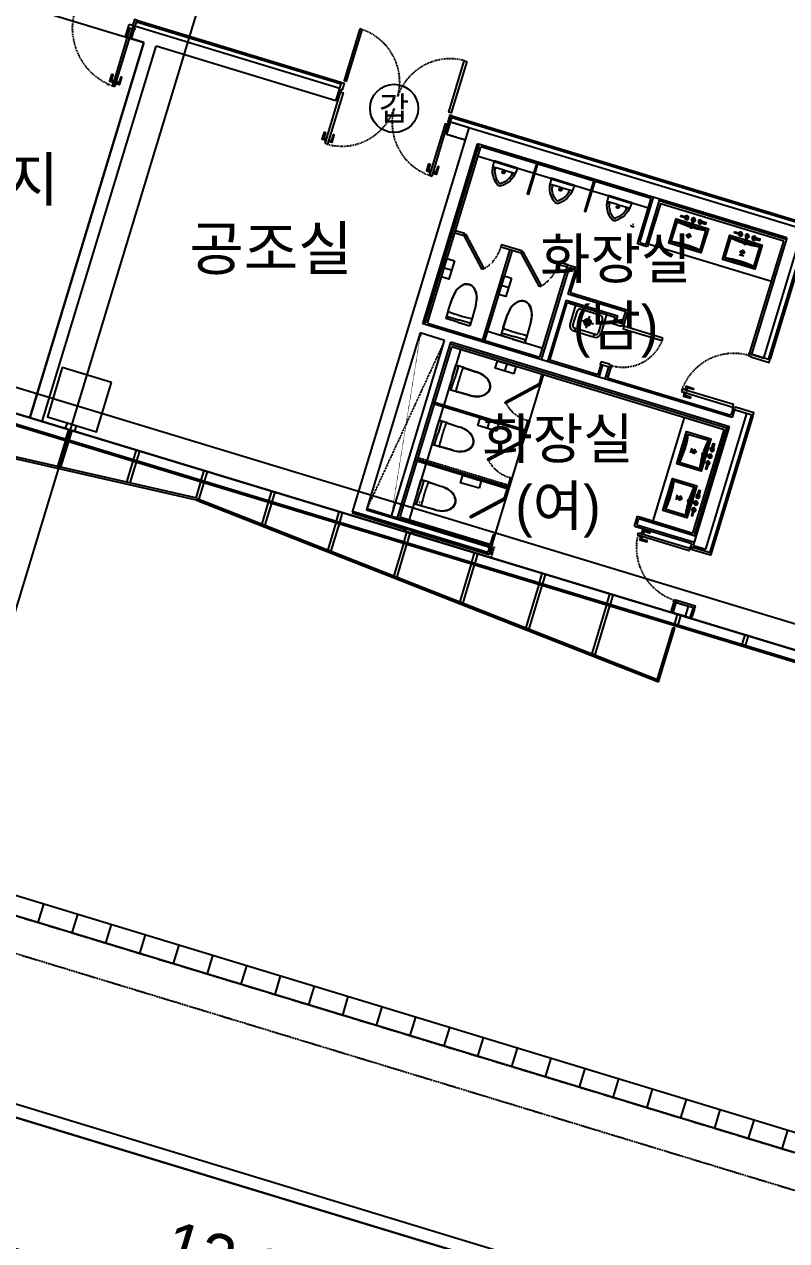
# Model space of a CAD drawing. Header units: metres. Extents: x 630750 to 860239, y 578133 to 726633.
# Drawn here: x 696842 to 708704, y 608629 to 627546 of the extents above; entities that cross this region are included whole.
import ezdxf
from ezdxf.enums import TextEntityAlignment as Align

# ---------------------------------------------------------------- set-up
doc = ezdxf.new("R2010")
doc.units = ezdxf.units.M
for name, pattern in [('DASHDOT', [25.4, 12.7, -6.35, 0, -6.35]), ('Dashed', [0.75, 0.5, -0.25]), ('HID1', [0.375, 0.25, -0.125]), ('HIDDEN-1', [1.4, 0.35, -0.7, 0.35]), ('SITE$0$ACAD$0$DASHED', [19.05, 12.7, -6.35]), ('SITE$0$PROPERTY', [37.5, 25, -2.5, 2.5, -2.5, 2.5, -2.5]), ('업무시설_xr-base$0$CONTINOUS', [0])]:
    doc.linetypes.add(name, pattern=pattern)
doc.layers.get('Defpoints').update_dxf_attribs({"color": 8})
doc.layers.add('A-CEN-1', color=1, linetype='Continuous', plot=False)
doc.layers.add('AA', color=31, linetype='Continuous', plot=False)
for name, color, linetype in [('A-CON', 2, 'Continuous'), ('A-DIM', 7, 'Continuous'), ('A-ETC-ROAD', 71, 'Continuous'), ('A-HAT', 8, 'Continuous'), ('A-HAT-1', 9, 'Continuous'), ('A-HAT-253', 253, 'Continuous'), ('A-ROM', 7, 'Continuous'), ('A-TXT', 3, 'Continuous'), ('A-WAL-BLK', 3, 'Continuous'), ('A-WAL-DW', 7, 'Continuous'), ('A-WIN-GLASS', 4, 'Continuous'), ('CO-BATH', 6, 'Continuous'), ('DIM', 7, 'Continuous'), ('HYUN', 7, 'Continuous'), ('INT', 117, 'Continuous'), ('KUK-DOOR', 4, 'Continuous'), ('KUK-DOOR-FRAME', 4, 'Continuous'), ('KUK-TOILET-cubicle', 4, 'Continuous'), ('KUK-TOILET-equip', 5, 'Continuous'), ('KUK-TOILET-fu', 6, 'Continuous'), ('KUK-TOILET-wash', 6, 'Continuous'), ('KUK-WALL-DRYWALL', 4, 'Continuous'), ('KUK-WALL-FIN 1', 30, 'Continuous'), ('KUK-WALL-FIN2', 31, 'Continuous'), ('SITE$0$C-PROP', 72, 'SITE$0$ACAD$0$DASHED'), ('U형측구', 8, 'Continuous'), ('블럭', 7, 'Continuous'), ('외장그레이팅', 4, 'Continuous'), ('프레임', 5, 'Continuous')]:
    doc.layers.add(name, color=color, linetype=linetype)
doc.layers.add('eq', color=253, linetype='Continuous', lineweight=25)
doc.styles.add('TEXT', font='')
doc.styles.add('TEXT(돋음)', font='')
doc.styles.add('돋움', font='')
doc.styles.get('TEXT').set_extended_font_data('DotumChe')
doc.styles.get('TEXT(돋음)').set_extended_font_data('Dotum')
doc.styles.get('돋움').set_extended_font_data('Dotum')
doc.dimstyles.new('DIM250', dxfattribs={"dimscale": 250, "dimtxt": 3, "dimasz": 1, "dimexe": 2, "dimexo": 3, "dimgap": 1, "dimtad": 1, "dimdec": 0, "dimzin": 0, "dimdsep": 46, "dimlunit": 6, "dimtxsty": 'TEXT(돋음)', "dimblk": 'Z_DOT', "dimcen": 2.5, "dimdle": 2, "dimclrd": 256, "dimclre": 256, "dimclrt": 3, "dimadec": 0, "dimazin": 0, "dimtfac": 1, "dimtdec": 0, "dimtix": 1, "dimtmove": 2, "dimatfit": 3, "dimldrblk": 'Z_DOT', "dimfxl": 1, "dimtolj": 1, "dimtzin": 0, "dimarcsym": 0})

# ---------------------------------------------------------------- blocks, each defined once
blk = doc.blocks.new('중간 단면 대지')
at = {"layer": 'A-ETC-ROAD', "color": 7, "ltscale": 10}
for p, q in [((929704, 320408), (868780, 338927)), ((868780, 338927), (929704, 320408))]:
    blk.add_line(p, q, dxfattribs=at)
at = {"layer": 'A-HAT'}
blk.add_line((868838, 339119), (929763, 320599), dxfattribs=at)
at = {"layer": 'SITE$0$C-PROP', "color": 9, "linetype": 'SITE$0$PROPERTY'}
blk.add_lwpolyline([(940684, 422062), (884579, 420417), (884373, 416421), (884055, 409926), (883440, 399955), (883120, 394978), (882701, 390022), (882229, 385061), (881753, 380122), (881254, 375179), (880750, 370217), (880179, 365276), (879469, 359342), (878870, 354410), (878236, 349467), (877509, 344564), (876783, 339629), (927311, 324271)], dxfattribs=at)
blk = doc.blocks.new('A$C78790056')
at = {"layer": 'A-WIN-GLASS'}
blk.add_lwpolyline([(115, 191), (58, 209), (13, 60), (70, 42)], close=True, dxfattribs=at)
blk = doc.blocks.new('Z_DOT')
at = {"layer": 'DIM', "color": 7}
for p, q in [((0, -2.5), (0, 2.5)), ((-2.5, 0), (2.5, 0))]:
    blk.add_line(p, q, dxfattribs=at)
for radius in [0.75, 0.375]:
    blk.add_circle((0, 0), radius, dxfattribs=at)
blk = doc.blocks.new('*D48')
at = {"layer": 'A-DIM', "lineweight": -2, "transparency": 16777216}
for p, q in [((676229, 616332), (675060, 612478)), ((675444, 612884), (730165, 596280)), ((731428, 599582), (730259, 595729))]:
    blk.add_line(p, q, dxfattribs=at)
at = {"layer": 'Defpoints', "color": 0, "transparency": 16777216}
for p in [(676447, 617049), (731646, 600300), (730404, 596207)]:
    blk.add_point(p, dxfattribs=at)
at = {"layer": 'A-DIM', "lineweight": -2, "transparency": 16777216, "xscale": 250, "yscale": 250, "zscale": 250}
for p, rotation in [((675205, 612957), 163.1200000135865), ((730404, 596207), 343.1200000135865)]:
    blk.add_blockref('Z_DOT', p, dxfattribs=dict(at, rotation=rotation))
at = {"layer": 'A-DIM', "color": 3, "transparency": 16777216, "insert": (703007, 605250), "char_height": 750, "attachment_point": 5, "rotation": 343.12, "style": 'TEXT(돋음)'}
blk.add_mtext('\\A1;57,684', dxfattribs=at)
blk = doc.blocks.new('*D55')
at = {"layer": 'A-DIM', "lineweight": -2, "transparency": 16777216}
for p, q in [((694396, 610819), (693804, 608868)), ((694188, 609274), (706341, 605587)), ((707027, 606987), (706435, 605035))]:
    blk.add_line(p, q, dxfattribs=at)
at = {"layer": 'Defpoints', "color": 0, "transparency": 16777216}
for p in [(694613, 611537), (707245, 607704), (706580, 605514)]:
    blk.add_point(p, dxfattribs=at)
at = {"layer": 'A-DIM', "lineweight": -2, "transparency": 16777216, "xscale": 250, "yscale": 250, "zscale": 250}
for p, rotation in [((693949, 609347), 163.1200000000003), ((706580, 605514), 343.1200000000003)]:
    blk.add_blockref('Z_DOT', p, dxfattribs=dict(at, rotation=rotation))
at = {"layer": 'A-DIM', "color": 3, "transparency": 16777216, "insert": (700467, 608098), "char_height": 750, "attachment_point": 5, "rotation": 343.12, "style": 'TEXT(돋음)'}
blk.add_mtext('\\A1;13,200', dxfattribs=at)
blk = doc.blocks.new('TO')
at = {"layer": 'KUK-TOILET-fu'}
for p, q in [((-380183, 185922), (-379979, 185866)), ((-380182, 185919), (-379978, 185863)), ((-379979, 185866), (-379857, 185829)), ((-379900, 185827), (-379953, 185654)), ((-379914, 185642), (-379857, 185829)), ((-379888, 185833), (-379859, 185825)), ((-380005, 185480), (-379953, 185654)), ((-379914, 185642), (-379971, 185454)), ((-380093, 185491), (-380293, 185558)), ((-380090, 185493), (-380290, 185560)), ((-380093, 185491), (-379971, 185454)), ((-379999, 185468), (-379970, 185459))]:
    blk.add_line(p, q, dxfattribs=at)
for centre, radius, start, end in [((-380366, 185779), 143, 163.12, 203.8257), ((-380364, 185778), 140, 163.12, 203.8257), ((-380366, 185779), 143, 122.4143, 163.12), ((-380364, 185778), 140, 122.4143, 163.12), ((-380304, 185682), 258, 87.3334, 122.4143), ((-380302, 185681), 255, 87.3334, 122.4143), ((-380316, 185437), 503, 74.6507, 87.3334), ((-380314, 185437), 500, 74.6507, 87.3334), ((-383595, 186759), 3736, 343.12, 345.9346), ((-379982, 185854), 13, 71.7775, 74.6507), ((-379980, 185853), 10, 345.9346, 74.6507), ((-379891, 185824), 10, 73.12, 163.12), ((-380261, 185825), 258, 203.8257, 238.9066), ((-380259, 185825), 255, 203.8257, 238.9066), ((-380134, 186035), 503, 238.9066, 251.5893), ((-380132, 186035), 500, 238.9066, 251.5893), ((-383595, 186759), 3736, 340.3054, 343.12), ((-380089, 185504), 13, 251.5893, 254.4625), ((-380087, 185503), 10, 251.5893, 340.3054), ((-379996, 185477), 10, 163.12, 253.12)]:
    blk.add_arc(centre, radius, start, end, dxfattribs=at)
blk = doc.blocks.new('TO2')
at = {"layer": 'KUK-TOILET-fu'}
for p, q in [((-383176, 186200), (-383176, 186580)), ((-383176, 186580), (-383107, 186573)), ((-383163, 186560), (-383176, 186560)), ((-383163, 186220), (-383163, 186560)), ((-383054, 186524), (-383087, 186524)), ((-383044, 186562), (-383067, 186562)), ((-383061, 186405), (-383061, 186375)), ((-383055, 186411), (-383052, 186411)), ((-383055, 186369), (-383052, 186369)), ((-383163, 186220), (-383176, 186220)), ((-383176, 186200), (-383107, 186206)), ((-383054, 186255), (-383087, 186255)), ((-383044, 186217), (-383067, 186217))]:
    blk.add_line(p, q, dxfattribs=at)
for centre, radius, start, end in [((-383127, 186222), 352, 33.7785, 86.7014), ((-383067, 186542), 20, 90, 178.5039), ((-377227, 186505), 5860, 179.6271, 181.1233), ((-383054, 186424), 100, 70.2929, 90), ((-383044, 186512), 50, 74.0732, 90), ((-383127, 186558), 352, 273.2986, 326.2215), ((-377227, 186275), 5860, 178.8767, 180.3729), ((-383055, 186405), 6, 90, 180), ((-383055, 186375), 6, 180, 270), ((-383052, 186390), 21, 270, 90), ((-383127, 186222), 315, 33.7785, 70.2929), ((-383127, 186558), 315, 289.7071, 326.2215), ((-382876, 186390), 13, 0, 33.7785), ((-382876, 186390), 13, 326.2215, 0), ((-382876, 186390), 50, 0, 33.7785), ((-382876, 186390), 50, 326.2215, 0), ((-383067, 186237), 20, 181.4961, 270), ((-383054, 186355), 100, 270, 289.7071), ((-383044, 186267), 50, 270, 285.9268)]:
    blk.add_arc(centre, radius, start, end, dxfattribs=at)
blk = doc.blocks.new('B-101')
at = {"layer": 'CO-BATH', "color": 251}
for p, q in [((-45, 0), (45, 0)), ((0, 45), (0, -45))]:
    blk.add_line(p, q, dxfattribs=at)
at = {"layer": 'CO-BATH'}
blk.add_lwpolyline([(10, 195), (262, 195), (262, -200), (-262, -200), (-262, 195), (-10, 195)], dxfattribs=at)
at = {"layer": 'CO-BATH', "color": 8}
for points in [[(-105, 250), (-205, 250), (-205, 270), (-105, 270)], [(-10, 265), (-10, 128), (10, 128), (10, 265)], [(105, 250), (205, 250), (205, 270), (105, 270)]]:
    blk.add_lwpolyline(points, close=True, dxfattribs=at)
blk.add_lwpolyline([(10, 165), (232, 165), (232, -170), (-232, -170), (-232, 165), (-10, 165)], dxfattribs=at)
for radius in [25, 20]:
    blk.add_circle((0, 0), radius, dxfattribs=at)
for centre, start, end in [((-110, 260), 199.4712, 160.5288), ((0, 260), 289.4712, 250.5288), ((110, 260), 19.4712, 340.5288)]:
    blk.add_arc(centre, 30, start, end, dxfattribs=at)
at = {"layer": 'CO-BATH', "color": 251}
for centre, radius, start, end in [((-110, 260), 25, 203.5782, 156.4218), ((-110, 260), 22, 207.0357, 152.9643), ((0, 260), 25, 293.5782, 246.4218), ((0, 260), 22, 297.0357, 242.9643), ((110, 260), 25, 23.5782, 336.4218), ((110, 260), 22, 27.0357, 332.9643), ((0, 1502), 1362, 260.174, 269.5794), ((0, 1502), 1362, 270.4206, 279.826), ((0, -1507), 1362, 80.174, 99.826)]:
    blk.add_arc(centre, radius, start, end, dxfattribs=at)
blk = doc.blocks.new('TO3')
at = {"layer": 'KUK-TOILET-fu'}
for p, q in [((-378873, 187125), (-378856, 187120)), ((-378871, 187073), (-378855, 187124)), ((-378855, 187124), (-378567, 187036)), ((-379065, 186769), (-378973, 187072)), ((-379000, 186833), (-378930, 187059)), ((-378886, 187082), (-378869, 187077)), ((-378582, 186985), (-378871, 187073)), ((-378861, 186921), (-378675, 186863)), ((-378797, 186799), (-378740, 186985)), ((-378540, 186940), (-378609, 186714)), ((-378495, 186926), (-378587, 186623)), ((-378567, 187036), (-378582, 186985)), ((-378581, 186989), (-378564, 186984)), ((-378568, 187032), (-378548, 187025)), ((-378587, 186623), (-379065, 186769)), ((-378976, 186789), (-378654, 186690))]:
    blk.add_line(p, q, dxfattribs=at)
for radius in [53.1, 39.9]:
    blk.add_circle((-378768, 186892), radius, dxfattribs=at)
for centre, radius, start, end in [((-378897, 187049), 79.8, 73, 163), ((-378897, 187049), 35.5, 73, 163), ((-378574, 186950), 35.5, 343, 73), ((-378571, 186949), 79.8, 343, 73), ((-378966, 186822), 35.5, 163, 253), ((-378643, 186724), 35.5, 253, 343)]:
    blk.add_arc(centre, radius, start, end, dxfattribs=at)

msp = doc.modelspace()

# ---------------------------------------------------------------- linework, layer by layer
at = {"layer": 'A-CEN-1', "linetype": 'Continuous'}
for p, q in [((694613.3, 611537, 0), (703069.8, 639405.6, 0)), ((679504.4, 627125.8, 0), (736905.9, 609707.7, 0)), ((679504.4, 627125.8, 0), (736905.9, 609707.7, 0))]:
    msp.add_line(p, q, dxfattribs=at)
at = {"layer": 'A-CON', "elevation": 0}
msp.add_lwpolyline([(698198.9, 621975.6), (697433.3, 622207.9), (697201, 621442.4), (697966.6, 621210.1)], close=True, dxfattribs=at)
at = {"layer": 'A-HAT-1', "color": 8, "linetype": 'HIDDEN-1'}
for points in [[(703009.6, 622742.8), (702553.1, 619897.7)], [(703382.1, 622629.8), (702164.5, 619994.7)]]:
    msp.add_lwpolyline(points, dxfattribs=at)
at = {"layer": 'A-HAT-253'}
msp.add_line((735346.7, 609769.1, 0), (679110.4, 626833.6, 0), dxfattribs=at)
at = {"layer": 'A-WAL-BLK'}
for p, q in [((698413.9, 627350.8, 0), (698471.9, 627542.2, 0)), ((701749.4, 626547.6, 0), (698471.9, 627542.2, 0)), ((698509.6, 627321.7), (698567.6, 627513.1)), ((698700.9, 627263.7, 0), (698413.9, 627350.8, 0)), ((698701, 627263.7), (698509.6, 627321.7)), ((696929.7, 621426.5, 0), (698700.9, 627263.7, 0)), ((697121.1, 621368.4, 0), (698892.3, 627205.6, 0)), ((701691.2, 626355.9), (698892.2, 627205.2, 0)), ((701691.3, 626356.3), (701749.4, 626547.6)), ((703413.7, 625833.6, 0), (703471.8, 626025, 0)), ((703413.7, 625833.6, 0), (703471.8, 626025, 0)), ((703413.7, 625833.6, 0), (703471.8, 626025, 0)), ((703413.8, 625833.6), (703471.8, 626025)), ((703758.9, 625937.9, 0), (703471.8, 626025, 0)), ((703758.9, 625937.9, 0), (703471.8, 626025, 0)), ((703758.9, 625937.9, 0), (701944.1, 619957.1, 0)), ((703700.8, 625746.5, 0), (703413.7, 625833.6, 0)), ((708955, 624361.2), (703758.9, 625937.9)), ((703042.9, 622889.4, 0), (703892.2, 625688.4, 0)), ((703042.9, 622889.4, 0), (703892.2, 625688.4, 0)), ((708705.5, 624227.9), (703892.2, 625688.4)), ((706420.4, 624153.2), (706633.8, 624856.5)), ((706516, 624124.1), (706729.5, 624827.5)), ((708346.6, 622356.4), (708955, 624361.2)), ((706420.4, 624153.2), (706516, 624124.1)), ((705320.5, 623765.8), (704885, 622330.5)), ((705416.2, 623736.8), (705300, 623354.1)), ((705320.5, 623765.8), (705416.2, 623736.8)), ((705300, 623354.1), (706103.8, 623110.1)), ((705271, 623258.4), (704980.6, 622301.4)), ((705271, 623258.4), (706074.8, 623014.5)), ((706045.8, 622918.7), (706074.8, 623014.5)), ((706103.8, 623110.1), (706199.5, 623081.1)), ((706141.5, 622889.7), (706199.5, 623081.1)), ((702999.3, 622745.9, 0), (702164.5, 619994.7, 0)), ((703382.1, 622629.8), (702999.3, 622745.9)), ((707856.2, 621428.9), (703042.9, 622889.4)), ((702553.1, 619897.7), (703382.1, 622629.8)), ((702648.8, 619868.7), (703477.8, 622600.7)), ((707812.6, 621285.4), (703477.8, 622600.7)), ((705784.4, 622057.5), (705842.5, 622248.9)), ((705880.1, 622028.5), (705938.2, 622219.8)), ((707445, 619385.2), (708085.3, 621495.2)), ((707893.9, 621553.3), (707856.2, 621428.9)), ((707253.7, 619443.3), (707812.6, 621285.4)), ((701944.1, 619957.1, 0), (704087.6, 619306.7, 0)), ((701949.9, 619976.3), (704055.1, 619337.4)), ((702164.5, 619994.7, 0), (704116.6, 619402.3, 0)), ((702170.3, 620013.9), (704084.1, 619433.1)), ((706373.5, 619762.6), (706402.5, 619858.3)), ((706373.5, 619762.6), (707268.2, 619491.1)), ((706402.5, 619858.3), (707297.2, 619586.8)), ((704084.1, 619433.2), (704055.1, 619337.5)), ((704116.6, 619402.3, 0), (704087.6, 619306.7, 0)), ((704116.6, 619402.3, 0), (704087.6, 619306.7, 0)), ((707127.5, 618338.9), (707175, 618495.2))]:
    msp.add_line(p, q, dxfattribs=at)
at = {"layer": 'A-WAL-BLK', "linetype": 'Dashed', "ltscale": 0.8}
for p, q in [((703758.9, 625937.9, 0), (703471.8, 626025, 0)), ((703700.8, 625746.5, 0), (703413.7, 625833.6, 0))]:
    msp.add_line(p, q, dxfattribs=at)
at = {"layer": 'A-WAL-BLK'}
for points in [[(708705.5, 624227.9), (708155.2, 622414.5)], [(708155.2, 622414.5), (708346.6, 622356.4)], [(707893.9, 621553.3), (708085.3, 621495.2)], [(707244.9, 619414.5), (707436.3, 619356.4)], [(707253.7, 619443.3), (707445, 619385.2)], [(706936.1, 618396.9), (706983.6, 618553.3)], [(706983.6, 618553.3), (707175, 618495.2)], [(706983.6, 618553.3), (707175, 618495.2)]]:
    msp.add_lwpolyline(points, dxfattribs=at)
at = {"layer": 'A-WAL-DW', "elevation": 0}
for points in [[(697484.7, 621258.1), (697512, 621348)], [(697628.2, 621214.5), (697655.5, 621304.5)]]:
    msp.add_lwpolyline(points, dxfattribs=at)
at = {"layer": 'A-WIN-GLASS'}
for p, q in [((678954.4, 626717.9, 0), (735502.7, 609558.8, 0)), ((678930.4, 626700.1, 0), (735526.7, 609526.4, 0))]:
    msp.add_line(p, q, dxfattribs=at)
at = {"layer": 'A-WIN-GLASS', "color": 9}
msp.add_line((679141.6, 626824.1, 0), (735346.7, 609769.1, 0), dxfattribs=at)
at = {"layer": 'AA', "ltscale": 0.7, "elevation": 0}
msp.add_lwpolyline([(698700.9, 627263.7), (696929.7, 621426.5), (693426.6, 622520.8), (695189.1, 628329.3)], close=True, dxfattribs=at)
at = {"layer": 'Defpoints'}
for p, q in [((704789.7, 625227.9), (704765.7, 625235.2)), ((705679.6, 624957.9), (705655.7, 624965.2))]:
    msp.add_line(p, q, dxfattribs=at)
at = {"layer": 'eq'}
msp.add_line((703413.7, 625833.6, 0), (703471.8, 626025, 0), dxfattribs=at)
at = {"layer": 'INT', "linetype": 'HID1', "ltscale": 3}
for p, q in [((698155.8, 626603.5, 0), (698127.1, 626612.2, 0)), ((703471.8, 626025, 0), (703500.9, 626120.7, 0)), ((703471.8, 626025, 0), (703500.9, 626120.7, 0)), ((703080.3, 622909.4, 0), (703912.2, 625651, 0)), ((707152.5, 621830.7, 0), (707161.2, 621859.3, 0)), ((702964.9, 620807.3, 0), (704409.9, 620368.9, 0)), ((704121.6, 619453.1), (704075.1, 619300)), ((704154, 619422.3, 0), (704107.6, 619269.2, 0)), ((706992.3, 618582), (706963.6, 618590.7))]:
    msp.add_line(p, q, dxfattribs=at)
for centre, radius, start, end in [((706315, 624451.6, 0), 13, 219.34148, 253.12), ((706315, 624451.6, 0), 50, 219.34148, 253.12), ((706315, 624451.6, 0), 50, 253.12, 286.89852), ((706315, 624451.6, 0), 13, 253.12, 286.89852), ((702987.9, 620125.3, 0), 10, 253.12, 343.12)]:
    msp.add_arc(centre, radius, start, end, dxfattribs=at)
at = {"layer": 'KUK-DOOR'}
for points in [[(698252.9, 626579.3), (698524.4, 627474.1), (698486.2, 627485.7), (698214.6, 626591)], [(702061.8, 627473.9), (701819.3, 626674.9), (701857.6, 626663.3), (702100.1, 627462.3)], [(703726.8, 626968.6), (703484.4, 626169.6), (703446.1, 626181.2), (703688.5, 626980.3)], [(701521.1, 625692.1), (701763.6, 626491.1), (701801.9, 626479.5), (701559.4, 625680.5)], [(703186.1, 625186.9), (703428.6, 625985.9), (703390.3, 625997.5), (703147.9, 625198.5)], [(703966.9, 623733.1), (703684.2, 624262.3), (703710.6, 624276.5), (703993.4, 623747.3)], [(704856.9, 623463.1), (704574.1, 623992.3), (704600.5, 624006.4), (704883.3, 623477.2)], [(706778.7, 622665), (706171, 622849.4), (706159.4, 622811.1), (706767, 622626.7)], [(704321.5, 621676.6), (704850.7, 621959.4), (704864.8, 621932.9), (704335.7, 621650.2)], [(707065.3, 621836), (707864.3, 621593.6), (707876, 621631.8), (707076.9, 621874.3)], [(704051.5, 620786.7), (704580.7, 621069.5), (704594.8, 621043), (704065.6, 620760.2)], [(703781.4, 619896.7), (704310.6, 620179.5), (704324.8, 620153.1), (703795.6, 619870.3)], [(706398.9, 619639.9), (707197.9, 619397.5), (707186.3, 619359.2), (706387.3, 619601.6)]]:
    msp.add_lwpolyline(points, close=True, dxfattribs=at)
at = {"layer": 'KUK-DOOR', "color": 251, "elevation": -9848.1}
for points in [[(698225.5, 626626.8), (698216, 626629.7), (698219.6, 626641.7), (698173.7, 626655.6, -0.4660446), (698171.8, 626659.9), (698204.3, 626767, -0.4142136), (698206.8, 626768.4), (698220.3, 626764.3, -0.4142136), (698221.6, 626761.8), (698196.6, 626672.7, 0.4270096), (698198.9, 626668.9), (698225.4, 626660.8), (698229, 626672.8), (698238.6, 626669.9), (698225.5, 626626.8), (698216, 626629.7), (698225.4, 626660.8)], [(698263.8, 626615.2), (698273.4, 626612.3), (698277, 626624.3), (698322.9, 626610.3, 0.4660446), (698326.9, 626612.9), (698359.4, 626720, 0.4142136), (698358, 626722.5), (698344.6, 626726.6, 0.4142136), (698342.1, 626725.2), (698313.4, 626637.3, -0.4270096), (698309.4, 626635.4), (698282.8, 626643.4), (698286.5, 626655.4), (698276.9, 626658.3), (698263.8, 626615.2), (698273.4, 626612.3), (698282.8, 626643.4)], [(701532, 625728), (701522.4, 625730.9), (701526.1, 625742.9), (701480.1, 625756.8, -0.4660446), (701478.3, 625761.1), (701510.8, 625868.2, -0.4142136), (701513.3, 625869.5), (701526.7, 625865.5, -0.4142136), (701528.1, 625863), (701503.1, 625773.9, 0.4270096), (701505.3, 625770.1), (701531.9, 625762), (701535.5, 625774), (701545.1, 625771.1), (701532, 625728), (701522.4, 625730.9), (701531.9, 625762)], [(701570.3, 625716.4), (701579.9, 625713.5), (701583.5, 625725.5), (701629.4, 625711.5, 0.4660446), (701633.3, 625714.1), (701665.8, 625821.2, 0.4142136), (701664.5, 625823.7), (701651.1, 625827.7, 0.4142136), (701648.6, 625826.4), (701619.8, 625738.5, -0.4270096), (701615.8, 625736.5), (701589.3, 625744.6), (701592.9, 625756.6), (701583.4, 625759.5), (701570.3, 625716.4), (701579.9, 625713.5), (701589.3, 625744.6)], [(703158.8, 625234.4), (703149.2, 625237.3), (703152.8, 625249.2), (703106.9, 625263.2, -0.4660446), (703105.1, 625267.5), (703137.6, 625374.6, -0.4142136), (703140, 625375.9), (703153.5, 625371.8, -0.4142136), (703154.8, 625369.3), (703129.8, 625280.2, 0.4270096), (703132.1, 625276.4), (703158.6, 625268.4), (703162.3, 625280.3), (703171.8, 625277.4), (703158.8, 625234.4), (703149.2, 625237.3), (703158.6, 625268.4)], [(703197, 625222.7), (703206.6, 625219.8), (703210.2, 625231.8), (703256.2, 625217.9, 0.4660446), (703260.1, 625220.4), (703292.6, 625327.5, 0.4142136), (703291.2, 625330), (703277.8, 625334.1, 0.4142136), (703275.3, 625332.8), (703246.6, 625244.8, -0.4270096), (703242.6, 625242.9), (703216, 625250.9), (703219.7, 625262.9), (703210.1, 625265.8), (703197, 625222.7), (703206.6, 625219.8), (703216, 625250.9)], [(707101.2, 621825.1), (707098.3, 621815.6), (707110.3, 621811.9), (707096.3, 621766, 0.4660446), (707098.9, 621762.1), (707206, 621729.6, 0.4142136), (707208.5, 621730.9), (707212.5, 621744.4, 0.4142136), (707211.2, 621746.9), (707123.3, 621775.6, -0.4270096), (707121.3, 621779.6), (707129.4, 621806.1), (707141.4, 621802.5), (707144.3, 621812.1), (707101.2, 621825.1), (707098.3, 621815.6), (707129.4, 621806.1)], [(707112.8, 621863.4), (707115.7, 621873), (707127.7, 621869.4), (707141.6, 621915.3, -0.4660446), (707145.9, 621917.1), (707253, 621884.6, -0.4142136), (707254.3, 621882.1), (707250.3, 621868.7, -0.4142136), (707247.8, 621867.4), (707158.7, 621892.3, 0.4270096), (707154.9, 621890.1), (707146.8, 621863.5), (707158.8, 621859.9), (707155.9, 621850.4), (707112.8, 621863.4), (707115.7, 621873), (707146.8, 621863.5)], [(706423.2, 619590.7), (706420.3, 619581.2), (706432.3, 619577.5), (706418.3, 619531.6, 0.4660446), (706420.9, 619527.7), (706528, 619495.2, 0.4142136), (706530.5, 619496.5), (706534.5, 619510, 0.4142136), (706533.2, 619512.5), (706445.3, 619541.2, -0.4270096), (706443.3, 619545.2), (706451.4, 619571.7), (706463.4, 619568.1), (706466.3, 619577.7), (706423.2, 619590.7), (706420.3, 619581.2), (706451.4, 619571.7)], [(706434.8, 619629), (706437.7, 619638.6), (706449.7, 619635), (706463.6, 619680.9, -0.4660446), (706467.9, 619682.7), (706575, 619650.2, -0.4142136), (706576.3, 619647.7), (706572.3, 619634.3, -0.4142136), (706569.8, 619633), (706480.7, 619657.9, 0.4270096), (706476.9, 619655.7), (706468.8, 619629.2), (706480.8, 619625.5), (706477.9, 619616), (706434.8, 619629), (706437.7, 619638.6), (706468.8, 619629.2)]]:
    msp.add_lwpolyline(points, format="xyb", dxfattribs=at)
at = {"layer": 'KUK-DOOR', "color": 1, "linetype": 'DASHDOT'}
for centre, radius, start, end in [((698542.1, 627486.4), 953.5, 164.1398, 249.9133), ((701823.6, 626649.2), 858.8, 344.67509, 71.21848), ((703466.6, 626150.6), 858.8, 75.01923, 161.56261), ((701781.4, 626510.1), 858.8, 255.01963, 341.56302), ((703424.4, 626011.6), 858.8, 164.6755, 251.21888), ((706157.6, 622870.2), 656.3, 254.77326, 338.21986), ((707879.7, 621569.7), 858.7, 74.567, 159.22033), ((707224, 619408.8), 858.7, 167.01967, 251.673)]:
    msp.add_arc(centre, radius, start, end, dxfattribs=at)
at = {"layer": 'KUK-DOOR', "color": 1, "linetype": 'DASHDOT', "ltscale": 0.3}
for centre, start, end in [((703727.8, 624227.1), 298.96924, 345.31933), ((704617.7, 623957.1), 298.96924, 345.31933), ((704815.5, 621915.8), 208.96924, 255.31933), ((704545.4, 621025.8), 208.96924, 255.31933)]:
    msp.add_arc(centre, 548.4, start, end, dxfattribs=at)
at = {"layer": 'KUK-DOOR-FRAME'}
for points in [[(698553.1, 627465.3), (698596.7, 627608.9), (698558.4, 627620.5), (698527.1, 627517.1), (698536.6, 627514.2), (698524.4, 627474.1), (698553.1, 627465.3)], [(701734.9, 626499.9), (701778.4, 626643.4), (701816.7, 626631.8), (701785.4, 626528.4), (701775.8, 626531.3), (701763.6, 626491.1), (701734.9, 626499.9)], [(703457.3, 625977.2), (703500.9, 626120.7), (703462.6, 626132.3), (703431.2, 626029), (703440.8, 626026.1), (703428.6, 625985.9), (703457.3, 625977.2)], [(706179.7, 622878.1), (706007.5, 622930.3), (705995.9, 622892.1), (706127.9, 622852), (706130.8, 622861.6), (706171, 622849.4), (706179.7, 622878.1)], [(708108.3, 622397.4), (708148.4, 622385.2), (708145.5, 622375.6), (708430.7, 622289.1), (708442.3, 622327.4), (708117, 622426.1), (708108.3, 622397.4)], [(705985.2, 622236.9), (705945, 622249.1), (705947.9, 622258.7), (705815.8, 622298.8), (705804.2, 622260.5), (705976.5, 622208.2), (705985.2, 622236.9)], [(707855.6, 621564.9), (708181, 621466.1), (708192.6, 621504.4), (707907.4, 621590.9), (707904.5, 621581.4), (707864.3, 621593.6), (707855.6, 621564.9)], [(707206.7, 619426.2), (707532, 619327.4), (707520.4, 619289.2), (707235.2, 619375.7), (707238.1, 619385.3), (707197.9, 619397.5), (707206.7, 619426.2)], [(706954, 618593.6), (706994.2, 618581.5), (706997.1, 618591), (707282.3, 618504.5), (707270.7, 618466.2), (706945.3, 618564.9), (706954, 618593.6)]]:
    msp.add_lwpolyline(points, dxfattribs=at)
at = {"layer": 'KUK-TOILET-cubicle'}
for points in [[(703684.2, 624262.3), (703692.9, 624291), (703549.3, 624334.6), (703540.6, 624305.9)], [(704574.1, 623992.3), (704582.8, 624021), (704267, 624116.8), (704258.3, 624088.1)], [(704430.6, 624035.8), (704003.7, 622629.2), (703975, 622637.9), (704401.8, 624044.5)], [(705291.8, 623774.5), (705300.5, 623803.2), (705156.9, 623846.8), (705148.2, 623818.1)], [(704850.7, 621959.4), (704879.4, 621950.7), (704923, 622094.2), (704894.3, 622102.9)], [(704624.2, 621213), (703217.6, 621639.8), (703226.3, 621668.5), (704632.9, 621241.7)], [(704580.7, 621069.5), (704609.4, 621060.8), (704705.2, 621376.5), (704676.5, 621385.3)], [(704354.2, 620323.1), (702947.5, 620749.9), (702956.2, 620778.6), (704362.9, 620351.8)], [(704310.6, 620179.5), (704339.3, 620170.8), (704435.2, 620486.6), (704406.4, 620495.3)], [(704092.8, 619461.8), (704121.6, 619453.1), (704165.1, 619596.7), (704136.4, 619605.4)]]:
    msp.add_lwpolyline(points, close=True, dxfattribs=at)
at = {"layer": 'KUK-TOILET-equip'}
for p, q in [((703375.1, 623760.4), (703489.9, 623725.6)), ((704265, 623490.4), (704379.9, 623455.6)), ((704348.8, 622268.4), (704314, 622153.6)), ((704078.8, 621378.5), (704043.9, 621263.7))]:
    msp.add_line(p, q, dxfattribs=at)
for points in [[(703533.5, 623869.1), (703446.4, 623582.1), (703331.6, 623616.9), (703418.7, 623904)], [(704423.4, 623599.1), (704336.3, 623312), (704221.5, 623346.9), (704308.6, 623633.9)], [(704457.5, 622110.1), (704170.4, 622197.2), (704205.3, 622312), (704492.4, 622224.9)], [(704187.5, 621220.1), (703900.4, 621307.2), (703935.2, 621422.1), (704222.3, 621335)], [(703917.4, 620330.2), (703630.4, 620417.3), (703665.2, 620532.1), (703952.3, 620445)]]:
    msp.add_lwpolyline(points, close=True, dxfattribs=at)
at = {"layer": 'KUK-TOILET-wash', "color": 1}
for p, q in [((707962.8, 623967.2), (708039.4, 623944)), ((707226.8, 620956.2), (707203.6, 620879.7)), ((706982.9, 620152.4), (707006.1, 620229))]:
    msp.add_line(p, q, dxfattribs=at)
at = {"layer": 'KUK-TOILET-wash'}
for points in [[(708657.9, 624174.3), (706739.3, 624756.5), (706550.5, 624134.5), (708469.2, 623552.3)], [(707243.7, 619634.4), (707731.5, 621242), (707109.5, 621430.7), (706621.7, 619823.1)]]:
    msp.add_lwpolyline(points, close=True, dxfattribs=at)
at = {"layer": 'KUK-WALL-DRYWALL'}
for p, q in [((698589.4, 627585), (701771.2, 626619.4)), ((703493.6, 626096.8), (709048.5, 624411.1)), ((703071.6, 622880.7), (703920.9, 625679.7)), ((708696.8, 624199.1), (706720.7, 624798.7)), ((709048.5, 624411.1), (708418.4, 622334.6)), ((707775.2, 621265.3), (703469.1, 622572)), ((708157.1, 621473.4), (707508.1, 619334.7)), ((707268.5, 619595.5), (707783.9, 621294.1)), ((702887.7, 619691.7), (702869.3, 619631.1)), ((707246.8, 618473.5), (707199.3, 618317.1))]:
    msp.add_line(p, q, dxfattribs=at)
msp.add_lwpolyline([(702773.6, 619660.1), (702792, 619720.7)], dxfattribs=at)
msp.add_arc((710131.3, 628489.1, 0), 1458.9, 154.37767, 241.5562, dxfattribs=at)
at = {"layer": 'KUK-WALL-FIN 1'}
for p, q in [((698606.3, 627606), (701768.9, 626646.3)), ((703510.4, 626117.8), (709079.7, 624427.8)), ((703113.8, 622899.2), (703945.7, 625640.8)), ((706596.3, 624836.5), (703945.7, 625640.8)), ((706382.9, 624133.1), (706596.3, 624836.5)), ((706739.3, 624756.5), (706536, 624086.7)), ((708657.9, 624174.3), (706739.3, 624756.5)), ((709079.7, 624427.8), (708445.2, 622336.9)), ((706536, 624086.7), (706382.9, 624133.1)), ((708126.5, 622423.2), (708657.9, 624174.3)), ((704864.9, 622367.9), (705300.5, 623803.2)), ((705300.5, 623803.2), (705453.6, 623756.8)), ((705453.6, 623756.8), (705337.5, 623374)), ((705337.5, 623374), (706236.9, 623101.1)), ((705018.1, 622321.4), (705291, 623220.9)), ((705291, 623220.9), (706037.4, 622994.4)), ((706037.4, 622994.4), (706017.1, 622927.4)), ((706037.4, 622994.4), (706017.1, 622927.4)), ((706236.9, 623101.1), (706170.2, 622881)), ((703113.8, 622899.2), (704864.9, 622367.9)), ((703487.6, 622529.8), (702686.2, 619888.7)), ((707731.5, 621242), (703487.6, 622529.8)), ((705764.4, 622094.9), (705018.1, 622321.4)), ((705813.8, 622257.6), (705764.4, 622094.9)), ((705813.8, 622257.6), (705764.4, 622094.9)), ((705966.9, 622211.1), (705917.5, 622048.5)), ((705917.5, 622048.5), (707836.2, 621466.3)), ((708178.1, 621456.6), (707534.9, 619337)), ((707865.2, 621562), (707836.2, 621466.3)), ((707243.7, 619634.4), (707731.5, 621242)), ((701941.2, 619947.5), (702754.6, 619700.7)), ((702686.2, 619888.7), (704121.6, 619453.1)), ((706336, 619742.6), (706382.5, 619895.7)), ((706336, 619742.6), (707230.7, 619471.1)), ((706382.5, 619895.7), (707243.7, 619634.4)), ((702902.9, 619655.7), (702900, 619646.2)), ((702902.9, 619655.7), (704075.1, 619300)), ((704121.6, 619453.1), (704075.1, 619300)), ((707216.2, 619423.3), (707230.7, 619471.1)), ((707267.8, 618456.6), (707230.1, 618332.2))]:
    msp.add_line(p, q, dxfattribs=at)
for points in [[(698562.7, 627462.4), (698565.6, 627472), (698556, 627474.9), (698553.1, 627465.3)], [(708445.2, 622336.9), (708435.6, 622339.8), (708432.7, 622330.3), (708442.3, 622327.4)], [(704075.1, 619300), (704923, 622094.2)], [(708178.1, 621456.6), (708168.5, 621459.5), (708171.4, 621469), (708181, 621466.1)], [(702751.7, 619691.2), (702754.6, 619700.7)], [(707534.9, 619337), (707525.3, 619339.9), (707522.4, 619330.3), (707532, 619327.4)], [(706914.2, 618428), (706954.9, 618562)], [(707267.8, 618456.6), (707258.2, 618459.5), (707261.1, 618469.1), (707270.7, 618466.2)]]:
    msp.add_lwpolyline(points, dxfattribs=at)
at = {"layer": 'KUK-WALL-FIN 1', "linetype": '업무시설_xr-base$0$CONTINOUS'}
for points in [[(701768.9, 626646.3), (701766, 626636.7), (701775.5, 626633.8), (701778.4, 626643.4)], [(703500.9, 626120.7), (703498, 626111.1), (703507.5, 626108.2), (703510.4, 626117.8)]]:
    msp.add_lwpolyline(points, dxfattribs=at)
at = {"layer": 'KUK-WALL-FIN 1', "color": 4}
for points in [[(704809.3, 625378.7), (704667, 624909.9), (704690.9, 624902.6), (704833.2, 625371.5)], [(705699.2, 625108.7), (705557, 624639.8), (705580.9, 624632.6), (705723.2, 625101.4)]]:
    msp.add_lwpolyline(points, close=True, dxfattribs=at)
at = {"layer": 'KUK-WALL-FIN 1', "color": 3, "linetype": '업무시설_xr-base$0$CONTINOUS'}
for points in [[(702892.7, 619622.3), (702825.8, 619642.6), (702825.8, 619642.6), (702816.2, 619645.5), (702816.2, 619645.5), (702744.4, 619667.3), (702751.7, 619691.2), (702778.8, 619682.9), (702786.1, 619706.9), (702787.6, 619706.4), (702779.9, 619681), (702752.7, 619689.2), (702746.4, 619668.3), (702815.1, 619647.5), (702815.1, 619647.5), (702827.7, 619643.7), (702827.7, 619643.7), (702891.7, 619624.3), (702898, 619645.1), (702875.6, 619651.9), (702883.3, 619677.4), (702884.9, 619676.9), (702877.6, 619653), (702900, 619646.2), (702892.7, 619622.3)], [(707222.8, 618308.3), (707155.8, 618328.6), (707155.8, 618328.6), (707146.2, 618331.5), (707146.2, 618331.5), (706907, 618404.1), (706914.2, 618428), (706941.4, 618419.8), (706948.7, 618443.7), (706950.2, 618443.3), (706942.5, 618417.8), (706915.3, 618426), (706909, 618405.2), (707145.1, 618333.5), (707145.1, 618333.5), (707157.8, 618329.7), (707157.8, 618329.7), (707221.7, 618310.3), (707228, 618331.2), (707205.6, 618338), (707213.4, 618363.4), (707214.9, 618363), (707207.6, 618339), (707230, 618332.2), (707222.8, 618308.3)]]:
    msp.add_lwpolyline(points, dxfattribs=at)
at = {"layer": 'KUK-WALL-FIN 1', "color": 6, "linetype": '업무시설_xr-base$0$CONTINOUS'}
for points in [[(702790.8, 619648), (702848.2, 619630.6), (702849.7, 619635.3), (702792.3, 619652.8)], [(707001.2, 618370.3), (707058.6, 618352.9), (707060.1, 618357.7), (707002.7, 618375.1)]]:
    msp.add_lwpolyline(points, close=True, dxfattribs=at)
at = {"layer": 'KUK-WALL-FIN 1'}
msp.add_arc((710131.3, 628489.1, 0), 1483.9, 154.37767, 241.5562, dxfattribs=at)
at = {"layer": 'KUK-WALL-FIN2', "ltscale": 3}
for p, q in [((703902.1, 625497.3), (706552.8, 624692.9)), ((704047.3, 622772.7), (704908.5, 622511.4)), ((703631.1, 622486.2), (703369.8, 621625)), ((703361.1, 621596.3), (703099.8, 620735.1)), ((703091.1, 620706.4), (702829.7, 619845.1))]:
    msp.add_line(p, q, dxfattribs=at)
at = {"layer": 'SITE$0$C-PROP', "color": 9, "linetype": 'SITE$0$PROPERTY'}
msp.add_lwpolyline([(730183.6, 704777), (674079.2, 703132.5), (673872.7, 699136), (673555.2, 692641.3), (672940.3, 682669.9), (672620, 677693.4), (672201.2, 672736.8), (671728.7, 667775.9), (671252.5, 662836.9), (670754.3, 657894.4), (670250.2, 652932.7), (669679.2, 647991.6), (668969.5, 642057.3), (668369.8, 637125.1), (667735.6, 632182.6), (667008.7, 627279.1), (666282.6, 622344), (716810.7, 606986.7)], dxfattribs=at)
at = {"layer": 'U형측구'}
for p, q in [((697141.4, 613864.4, 0), (697054.2, 613577.4, 0)), ((697667.7, 613704.5, 0), (697580.4, 613417.5, 0)), ((698193.9, 613544.6, 0), (698106.7, 613257.5, 0)), ((698720.1, 613384.6, 0), (698632.9, 613097.6, 0)), ((699246.4, 613224.7, 0), (699159.1, 612937.6, 0)), ((699772.6, 613064.7, 0), (699685.4, 612777.7, 0)), ((700298.8, 612904.8, 0), (700211.6, 612617.8, 0)), ((700825.1, 612744.9, 0), (700737.8, 612457.8, 0)), ((701351.3, 612584.9, 0), (701264, 612297.9, 0)), ((701877.5, 612425, 0), (701790.3, 612137.9, 0)), ((702403.7, 612265, 0), (702316.5, 611978, 0)), ((702930, 612105.1, 0), (702842.7, 611818.1, 0)), ((703456.2, 611945.1, 0), (703369, 611658.1, 0)), ((703982.4, 611785.2, 0), (703895.2, 611498.2, 0)), ((704508.7, 611625.3, 0), (704421.4, 611338.2, 0)), ((705034.9, 611465.3, 0), (704947.7, 611178.3, 0)), ((705561.1, 611305.4, 0), (705473.9, 611018.3, 0)), ((706087.4, 611145.4, 0), (706000.1, 610858.4, 0)), ((706613.6, 610985.5, 0), (706526.4, 610698.5, 0)), ((707139.8, 610825.6, 0), (707052.6, 610538.5, 0)), ((707666.1, 610665.6, 0), (707578.8, 610378.6, 0)), ((708192.3, 610505.7, 0), (708105, 610218.6, 0)), ((708718.5, 610345.7, 0), (708631.3, 610058.7, 0))]:
    msp.add_line(p, q, dxfattribs=at)
at = {"layer": 'U형측구', "elevation": 0}
for points in [[(772622.5, 604437.5), (772591.6, 597144.4), (769390.4, 595036.6), (729526.6, 607159.1), (717112.8, 607794.4), (666620.1, 623141)], [(772890.9, 596982.3), (769437.9, 594708.6), (729474.5, 606861.3), (717060.7, 607496.7), (666532.8, 622854)]]:
    msp.add_lwpolyline(points, dxfattribs=at)
at = {"layer": '블럭', "color": 1}
msp.add_circle((702596.1, 626238.5), 375, dxfattribs=at)
at = {"layer": '외장그레이팅'}
for p, q in [((699522.5, 620145.3, 0), (690924.3, 622109.7, 0)), ((699529.2, 620174.5, 0), (690933.1, 622138.5, 0)), ((699522.5, 620145.3, 0), (706711.6, 617319.1, 0)), ((699533.5, 620173.2, 0), (706721.5, 617347.5, 0)), ((706683.6, 617330.2, 0), (706936.7, 618164.2, 0)), ((706711.6, 617319.2, 0), (706965.4, 618155.5, 0)), ((706965.4, 618155.5, 0), (706936.7, 618164.2, 0))]:
    msp.add_line(p, q, dxfattribs=at)
at = {"layer": '프레임'}
for p, q in [((697480.3, 621071.3, 0), (697358.6, 620670.4, 0)), ((697528.1, 621056.8, 0), (697407.5, 620659.3, 0)), ((698532.9, 620751.9, 0), (698433.6, 620424.8, 0)), ((698580.7, 620737.4, 0), (698482.5, 620413.7, 0)), ((699585.5, 620432.5, 0), (699508.6, 620179.2, 0)), ((699633.3, 620418, 0), (699556.3, 620164.2, 0)), ((700638.1, 620113.1, 0), (700536.7, 619778.8, 0)), ((700685.9, 620098.5, 0), (700583.4, 619760.5, 0)), ((701690.7, 619793.7, 0), (701563.7, 619375.1, 0)), ((701738.5, 619779.1, 0), (701610.4, 619356.7, 0)), ((702743.3, 619474.3, 0), (702590.7, 618971.4, 0)), ((702791.2, 619459.7, 0), (702637.4, 618953, 0)), ((703795.9, 619154.9, 0), (703617.7, 618567.6, 0)), ((703843.8, 619140.3, 0), (703664.4, 618549.3, 0)), ((704848.5, 618835.4, 0), (704644.7, 618163.9, 0)), ((704896.4, 618820.9, 0), (704691.4, 618145.6, 0)), ((705901.1, 618516, 0), (705671.8, 617760.2, 0)), ((705949, 618501.5, 0), (705718.4, 617741.8, 0))]:
    msp.add_line(p, q, dxfattribs=at)

# ---------------------------------------------------------------- block references
at = {"layer": 'A-CON', "rotation": 180.0000015074441}
for p in [(697598, 621287.1, 0), (698650.6, 620967.7, 0), (699703.2, 620648.3, 0), (700755.8, 620328.9, 0), (701808.4, 620009.5, 0), (702861, 619690.1, 0), (703913.6, 619370.7, 0), (703913.6, 619370.7, 0), (704966.2, 619051.3, 0), (704966.2, 619051.3, 0), (706018.8, 618731.9, 0), (707071.4, 618412.4, 0), (707071.4, 618412.4, 0), (708124, 618093, 0)]:
    msp.add_blockref('A$C78790056', p, dxfattribs=at)
at = {"layer": 'HYUN'}
msp.add_blockref('중간 단면 대지', (-210250, 283225.3, 0), dxfattribs=at)
at = {"layer": 'KUK-TOILET-fu', "xscale": -1, "rotation": 73.12000029984092}
for p in [(771430, 204578.2), (772319.9, 204308.1), (773209.9, 204038.1)]:
    msp.add_blockref('TO2', p, dxfattribs=at)
at = {"layer": 'KUK-TOILET-fu'}
for name, p, rotation in [('TO', (517946, 242997.8), 269.9999973452976), ('TO', (518802.5, 242737.9), 269.9999973452976), ('TO3', (326447.7, 809010.2), 180.1200017890099), ('TO', (323586.1, 807697.5), 179.9999973452976), ('TO', (323326.3, 806841.1), 179.9999973452976), ('TO', (323046.1, 805917.7), 179.9999973452976)]:
    msp.add_blockref(name, p, dxfattribs=dict(at, rotation=rotation))
at = {"layer": 'KUK-TOILET-wash'}
for p, rotation in [((707178.3, 624257.6), 343.120097615231), ((708015.6, 624003.5), 343.120097615231), ((707263, 620903.4), 253.1200975519761), ((707042.4, 620176.2), 253.1200975519761)]:
    msp.add_blockref('B-101', p, dxfattribs=dict(at, rotation=rotation))

# ---------------------------------------------------------------- texts
at = {"layer": 'A-ROM', "color": 3, "style": '돋움'}
for s, p in [('라운지', (696109.3, 625134.2, 0)), ('공조실', (700679.1, 624061.9, 0))]:
    msp.add_text(s, height=675, dxfattribs=at).set_placement(p, align=Align.MIDDLE_CENTER)
at = {"layer": 'A-TXT', "char_height": 625, "width": 8510.55, "attachment_point": 5, "style": 'TEXT(돋음)'}
for s, insert in [('화장실\\P(남)', (706043.6, 623287.1, 0)), ('화장실\\P(여)', (705145.4, 620488.9))]:
    msp.add_mtext(s, dxfattribs=dict(at, insert=insert))
at = {"layer": '블럭', "style": 'TEXT'}
msp.add_text('갑', height=375, dxfattribs=at).set_placement((702596.1, 626238.5), align=Align.MIDDLE_CENTER)

# ---------------------------------------------------------------- dimensions: what is measured, and where the dimension line sits
at = {"layer": 'A-DIM'}
dim = msp.add_aligned_dim(p1=(676446.8, 617049.5, 0), p2=(731645.9, 600299.7, 0), distance=-4277, dimstyle='DIM250', override={"dimfxl": 2}, dxfattribs=at)
dim.commit()
dim.dimension.update_dxf_attribs({"geometry": '*D48', "text_midpoint": (703007.1, 605249.6, 0)})
dim = msp.add_aligned_dim(p1=(694613.3, 611537.1, 0), p2=(707244.6, 607704.2, 0), distance=-2288.9, dimstyle='DIM250', dxfattribs=at)
dim.commit()
dim.dimension.update_dxf_attribs({"geometry": '*D55', "text_midpoint": (700467, 608098.1, 0)})

doc.saveas('drawing.dxf')
